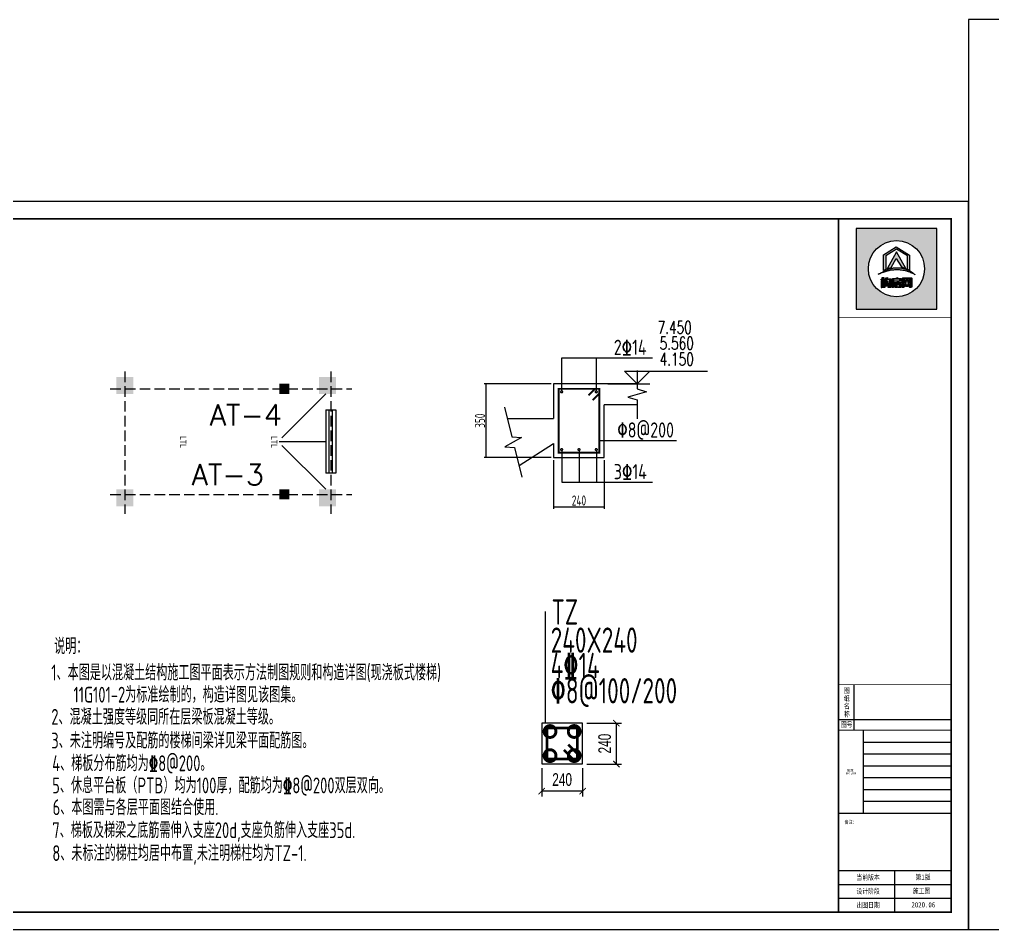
# Model space of a CAD drawing. Header units: millimetres. Extents: x -807114 to 558292, y -468455 to -61603.
# Drawn here: x 498885 to 521948, y -254641 to -233078 of the extents above; entities that cross this region are included whole.
import ezdxf
from ezdxf.enums import TextEntityAlignment as Align

# ---------------------------------------------------------------- set-up
doc = ezdxf.new("R2010")
doc.units = ezdxf.units.MM
doc.header["$LTSCALE"] = 1000
doc.linetypes.add('5', pattern=[60.999999, 47.999999, -6, 1, -6])
doc.linetypes.add('DASH', pattern=[0.35, 0.25, -0.1])
for name, color, linetype in [('0-TEXT-1', 30, 'Continuous'), ('1-剖面钢筋', 30, 'Continuous'), ('2-OTHER', 7, 'Continuous'), ('DIM_ELEV', 3, 'Continuous'), ('DIM_LEAD', 3, 'Continuous'), ('NUM', 7, 'Continuous'), ('PUB_DIM', 3, 'Continuous'), ('PUB_TEXT', 3, 'Continuous'), ('PUB_TITLE', 4, 'Continuous'), ('TEXT', 7, 'Continuous'), ('YHG_柱集中标注', 7, 'Continuous'), ('建-楼梯', 2, 'Continuous'), ('建-窗', 4, 'Continuous'), ('建-轴', 1, 'Continuous')]:
    doc.layers.add(name, color=color, linetype=linetype)
for name, color, linetype, lineweight in [('YHG_内尺寸', 3, 'Continuous', 18), ('YHG_大样轮廓线', 7, 'Continuous', 25), ('YHG_点钢筋', 3, 'Continuous', 18), ('YHG_钢筋', 190, 'Continuous', 50)]:
    doc.layers.add(name, color=color, linetype=linetype, lineweight=lineweight)
doc.styles.add('_TCH_DIM', font='SIMPLEX', dxfattribs={"bigfont": 'GBCBIG'})
doc.styles.add('_宋体', font='', dxfattribs={"width": 0.8})
doc.styles.add('DIM_FONT', font='tssdeng.shx', dxfattribs={"width": 0.7, "bigfont": 'tssdchn.shx'})
doc.styles.add('HCJG_Norm', font='txt.shx', dxfattribs={"bigfont": 'hztxt.shx'})
doc.styles.add('TSSD_Rein', font='Tssdeng.shx', dxfattribs={"width": 0.7, "bigfont": 'hztxt.shx'})
doc.styles.add('YH_TEXT', font='@yh2.shx', dxfattribs={"width": 0.7, "bigfont": '@yh1.shx'})
doc.styles.add('ZDBOX', font='simsun.ttc', dxfattribs={"width": 0.7})
doc.styles.add('宋体', font='simsun.ttc', dxfattribs={"width": 0.8})
doc.styles.get('_宋体').set_extended_font_data('SimSun')
doc.dimstyles.new('DIMN20', dxfattribs={"dimscale": 0.2, "dimtxt": 300, "dimasz": 100, "dimexe": 250, "dimexo": 300, "dimgap": 150, "dimtad": 1, "dimdec": 0, "dimzin": 0, "dimdsep": 46, "dimtxsty": 'DIM_FONT', "dimblk": 'ARCHTICK', "dimcen": 0.09, "dimclrt": 7, "dimazin": 2, "dimtfac": 1, "dimtdec": 0, "dimtix": 1, "dimtmove": 2, "dimatfit": 3, "dimfxl": 1, "dimtolj": 1, "dimtzin": 0, "dimarcsym": 0})
doc.dimstyles.new('YH_D_25', dxfattribs={"dimscale": 100, "dimtxt": 3, "dimasz": 1.5, "dimexe": 1.25, "dimexo": 1, "dimgap": 1.25, "dimtad": 1, "dimdec": 0, "dimlfac": 0.25, "dimzin": 0, "dimdsep": 46, "dimtxsty": 'YH_TEXT', "dimblk1": 'ARCHTICK', "dimblk2": 'ARCHTICK', "dimsah": 1, "dimcen": 0.09, "dimclrt": 7, "dimadec": 0, "dimazin": 0, "dimtfac": 1, "dimtdec": 0, "dimtix": 1, "dimtmove": 2, "dimatfit": 3, "dimldrblk": 'ARCHTICK', "dimfxl": 1, "dimtolj": 1, "dimtzin": 0, "dimarcsym": 0})

# ---------------------------------------------------------------- blocks, each defined once
blk = doc.blocks.new('sadasfafa')
h = blk.add_hatch(color=252)
h.dxf.hatch_style = 1
h.paths.add_polyline_path([(1853311, -2488040), (1853311, -2490368), (1855639, -2490368), (1855639, -2488040)])
h.paths.add_polyline_path([(1855286, -2489204, 1), (1853664, -2489204, 1)], flags=16)
edge = h.paths.add_edge_path(flags=0)
edge.add_spline(control_points=[(1853945, -2489376), (1853935, -2489385), (1854022, -2489327), (1854064, -2489324), (1854178, -2489280), (1854273, -2489257), (1854375, -2489242), (1854470, -2489236), (1854555, -2489239), (1854630, -2489250), (1854700, -2489259), (1854781, -2489280), (1854854, -2489303), (1854917, -2489335), (1854967, -2489354), (1854993, -2489368), (1855014, -2489382), (1854982, -2489354), (1854965, -2489332), (1854910, -2489297), (1854854, -2489260), (1854784, -2489234), (1854713, -2489206), (1854640, -2489189), (1854569, -2489179), (1854497, -2489176), (1854414, -2489178), (1854321, -2489198), (1854229, -2489222), (1854147, -2489257), (1854080, -2489292), (1854021, -2489325), (1853977, -2489352), (1853953, -2489369), (1853945, -2489376)], knot_values=[0, 0, 0, 0, 114.670179, 423.637006, 763.89867, 1083.683754, 1343.405239, 1688.07646, 1952.326814, 2113.699055, 2375.693807, 2595.188681, 2872.839541, 3068.155951, 3238.592156, 3348.056762, 3361.095167, 3431.805845, 3527.265261, 3733.200323, 3952.805082, 4160.23278, 4398.128766, 4650.488133, 4837.16968, 5050.428326, 5308.684497, 5588.159898, 5913.430939, 6163.12325, 6398.139207, 6601.625078, 6772.549769, 6871.149972, 6871.149972, 6871.149972, 6871.149972], degree=3, periodic=1)
h.paths.add_polyline_path([(1854530, -2489580), (1854534, -2489580), (1854534, -2489603), (1854618, -2489603), (1854618, -2489621), (1854481, -2489621), (1854481, -2489650), (1854589, -2489650), (1854599, -2489656), (1854606, -2489666), (1854606, -2489733), (1854600, -2489742), (1854590, -2489750), (1854506, -2489750), (1854514, -2489740), (1854518, -2489731), (1854552, -2489731), (1854558, -2489728), (1854560, -2489721), (1854560, -2489675), (1854558, -2489670), (1854553, -2489667), (1854481, -2489667), (1854481, -2489750), (1854436, -2489750), (1854436, -2489626), (1854433, -2489621), (1854406, -2489621), (1854406, -2489603), (1854488, -2489603), (1854488, -2489590)], flags=0)
h.paths.add_polyline_path([(1854486, -2489468), (1854506, -2489461), (1854506, -2489485), (1854510, -2489489), (1854601, -2489489), (1854609, -2489494), (1854615, -2489502), (1854615, -2489556), (1854607, -2489564), (1854599, -2489569), (1854401, -2489569), (1854394, -2489573), (1854394, -2489750), (1854349, -2489750), (1854349, -2489504), (1854355, -2489495), (1854367, -2489489), (1854462, -2489489), (1854462, -2489474)], flags=0)
h.paths.add_polyline_path([(1854394, -2489554), (1854394, -2489512), (1854404, -2489506), (1854562, -2489506), (1854570, -2489513), (1854570, -2489554)], flags=0)
h.paths.add_polyline_path([(1854214, -2489569), (1854203, -2489632), (1854193, -2489683), (1854194, -2489689), (1854218, -2489689), (1854220, -2489683), (1854214, -2489633), (1854254, -2489614), (1854263, -2489686), (1854263, -2489700), (1854255, -2489709), (1854159, -2489709), (1854150, -2489702), (1854148, -2489692), (1854173, -2489569)], flags=0)
h.paths.add_polyline_path([(1854187, -2489466), (1854213, -2489458), (1854207, -2489496), (1854296, -2489496), (1854305, -2489498), (1854312, -2489505), (1854314, -2489513), (1854314, -2489733), (1854310, -2489741), (1854301, -2489750), (1854231, -2489750), (1854238, -2489741), (1854243, -2489730), (1854261, -2489730), (1854268, -2489727), (1854270, -2489720), (1854270, -2489531), (1854270, -2489526), (1854267, -2489521), (1854260, -2489516), (1854202, -2489516), (1854201, -2489534), (1854196, -2489558), (1854150, -2489558), (1854159, -2489535), (1854165, -2489504), (1854167, -2489471)], flags=0)
h.paths.add_polyline_path([(1854140, -2489544), (1854140, -2489750), (1854114, -2489750), (1854114, -2489544)], flags=0)
h.paths.add_polyline_path([(1854056, -2489544), (1854053, -2489750), (1854031, -2489750), (1854031, -2489544)], flags=0)
h.paths.add_polyline_path([(1854107, -2489459), (1854107, -2489508), (1854139, -2489508), (1854139, -2489527), (1854107, -2489527), (1854107, -2489750), (1854062, -2489750), (1854062, -2489527), (1854029, -2489527), (1854029, -2489508), (1854062, -2489508), (1854062, -2489459)], flags=0)
h.paths.add_polyline_path([(1854209, -2489211), (1854471, -2488714), (1854743, -2489200), (1854618, -2489155), (1854470, -2488913), (1854318, -2489172)], flags=0)
h.paths.add_polyline_path([(1854102, -2488808), (1854470, -2488575), (1854848, -2488810), (1854848, -2489247), (1854790, -2489223), (1854790, -2488832), (1854471, -2488643), (1854168, -2488829), (1854168, -2489231), (1854102, -2489257)], flags=0)
h.paths.add_polyline_path([(1854685, -2489750), (1854641, -2489750), (1854641, -2489488), (1854641, -2489484), (1854646, -2489475), (1854656, -2489467), (1854898, -2489467), (1854907, -2489471), (1854916, -2489478), (1854916, -2489731), (1854908, -2489743), (1854902, -2489750), (1854847, -2489750), (1854858, -2489732), (1854866, -2489731), (1854869, -2489724), (1854869, -2489718), (1854867, -2489718), (1854836, -2489718), (1854826, -2489684), (1854814, -2489718), (1854746, -2489718), (1854736, -2489684), (1854722, -2489718), (1854689, -2489718), (1854689, -2489709), (1854691, -2489709), (1854720, -2489621), (1854685, -2489512)], flags=0)
h.paths.add_polyline_path([(1854779, -2489518), (1854809, -2489621), (1854781, -2489709), (1854777, -2489709), (1854750, -2489621), (1854775, -2489518)], flags=0)
h = blk.add_hatch(color=7)
h.dxf.hatch_style = 1
h.paths.add_polyline_path([(1854102, -2489257), (1854168, -2489231), (1854168, -2488829), (1854471, -2488643), (1854790, -2488832), (1854790, -2489223), (1854848, -2489247), (1854848, -2488810), (1854470, -2488575), (1854102, -2488808)])
h = blk.add_hatch(color=7)
h.dxf.hatch_style = 1
h.paths.add_polyline_path([(1854318, -2489172), (1854470, -2488913), (1854618, -2489155), (1854743, -2489200), (1854471, -2488714), (1854209, -2489211)])
h = blk.add_hatch(color=7)
h.dxf.hatch_style = 1
edge = h.paths.add_edge_path()
edge.add_spline(control_points=[(1853945, -2489376), (1853953, -2489369), (1853977, -2489352), (1854021, -2489325), (1854080, -2489292), (1854147, -2489257), (1854229, -2489222), (1854321, -2489198), (1854414, -2489178), (1854497, -2489176), (1854569, -2489179), (1854640, -2489189), (1854713, -2489206), (1854784, -2489234), (1854854, -2489260), (1854910, -2489297), (1854965, -2489332), (1854982, -2489354), (1855014, -2489382), (1854993, -2489368), (1854967, -2489354), (1854917, -2489335), (1854854, -2489303), (1854781, -2489280), (1854700, -2489259), (1854630, -2489250), (1854555, -2489239), (1854470, -2489236), (1854375, -2489242), (1854273, -2489257), (1854178, -2489280), (1854064, -2489324), (1854022, -2489327), (1853935, -2489385), (1853945, -2489376)], knot_values=[0, 0, 0, 0, 98.600203, 269.524894, 473.010766, 708.026723, 957.719033, 1282.990074, 1562.465475, 1820.721647, 2033.980292, 2220.661839, 2473.021206, 2710.917192, 2918.34489, 3137.949649, 3343.884711, 3439.344127, 3510.054805, 3523.09321, 3632.557816, 3802.994021, 3998.310431, 4275.961291, 4495.456165, 4757.450917, 4918.823158, 5183.073513, 5527.744733, 5787.466218, 6107.251302, 6447.512966, 6756.479793, 6871.149972, 6871.149972, 6871.149972, 6871.149972], degree=3, periodic=1)
h = blk.add_hatch(color=7)
h.dxf.hatch_style = 1
h.paths.add_polyline_path([(1854062, -2489459), (1854062, -2489508), (1854029, -2489508), (1854029, -2489527), (1854062, -2489527), (1854062, -2489750), (1854107, -2489750), (1854107, -2489527), (1854139, -2489527), (1854139, -2489508), (1854107, -2489508), (1854107, -2489459)])
h = blk.add_hatch(color=7)
h.dxf.hatch_style = 1
h.paths.add_polyline_path([(1854031, -2489544), (1854031, -2489750), (1854053, -2489750), (1854056, -2489544)])
h = blk.add_hatch(color=7)
h.dxf.hatch_style = 1
h.paths.add_polyline_path([(1854114, -2489544), (1854114, -2489750), (1854140, -2489750), (1854140, -2489544)])
h = blk.add_hatch(color=7)
h.dxf.hatch_style = 1
h.paths.add_polyline_path([(1854173, -2489569), (1854148, -2489692), (1854150, -2489702), (1854159, -2489709), (1854255, -2489709), (1854263, -2489700), (1854263, -2489686), (1854254, -2489614), (1854214, -2489633), (1854220, -2489683), (1854218, -2489689), (1854194, -2489689), (1854193, -2489683), (1854203, -2489632), (1854214, -2489569)])
h = blk.add_hatch(color=7)
h.dxf.hatch_style = 1
h.paths.add_polyline_path([(1854167, -2489471), (1854165, -2489504), (1854159, -2489535), (1854150, -2489558), (1854196, -2489558), (1854201, -2489534), (1854202, -2489516), (1854260, -2489516), (1854267, -2489521), (1854270, -2489526), (1854270, -2489531), (1854270, -2489720), (1854268, -2489727), (1854261, -2489730), (1854243, -2489730), (1854238, -2489741), (1854231, -2489750), (1854301, -2489750), (1854310, -2489741), (1854314, -2489733), (1854314, -2489513), (1854312, -2489505), (1854305, -2489498), (1854296, -2489496), (1854207, -2489496), (1854213, -2489458), (1854187, -2489466)])
h = blk.add_hatch(color=7)
h.dxf.hatch_style = 1
h.paths.add_polyline_path([(1854462, -2489474), (1854462, -2489489), (1854367, -2489489), (1854355, -2489495), (1854349, -2489504), (1854349, -2489750), (1854394, -2489750), (1854394, -2489573), (1854401, -2489569), (1854599, -2489569), (1854607, -2489564), (1854615, -2489556), (1854615, -2489502), (1854609, -2489494), (1854601, -2489489), (1854510, -2489489), (1854506, -2489485), (1854506, -2489461), (1854486, -2489468)])
h.paths.add_polyline_path([(1854394, -2489554), (1854394, -2489512), (1854404, -2489506), (1854562, -2489506), (1854570, -2489513), (1854570, -2489554)], flags=16)
h = blk.add_hatch(color=7)
h.dxf.hatch_style = 1
h.paths.add_polyline_path([(1854488, -2489590), (1854488, -2489603), (1854406, -2489603), (1854406, -2489621), (1854433, -2489621), (1854436, -2489626), (1854436, -2489750), (1854481, -2489750), (1854481, -2489667), (1854553, -2489667), (1854558, -2489670), (1854560, -2489675), (1854560, -2489721), (1854558, -2489728), (1854552, -2489731), (1854518, -2489731), (1854514, -2489740), (1854506, -2489750), (1854590, -2489750), (1854600, -2489742), (1854606, -2489733), (1854606, -2489666), (1854599, -2489656), (1854589, -2489650), (1854481, -2489650), (1854481, -2489621), (1854618, -2489621), (1854618, -2489603), (1854534, -2489603), (1854534, -2489580), (1854530, -2489580)])
h = blk.add_hatch(color=7)
h.dxf.hatch_style = 1
h.paths.add_polyline_path([(1854685, -2489512), (1854685, -2489493), (1854693, -2489483), (1854862, -2489483), (1854869, -2489491), (1854869, -2489724), (1854866, -2489731), (1854858, -2489732), (1854847, -2489750), (1854902, -2489750), (1854908, -2489743), (1854916, -2489731), (1854916, -2489478), (1854907, -2489471), (1854898, -2489467), (1854656, -2489467), (1854646, -2489475), (1854641, -2489484), (1854641, -2489488), (1854641, -2489750), (1854685, -2489750)])
h = blk.add_hatch(color=7)
h.dxf.hatch_style = 1
h.paths.add_polyline_path([(1854866, -2489709), (1854840, -2489621), (1854866, -2489512), (1854836, -2489512), (1854824, -2489558), (1854808, -2489512), (1854745, -2489512), (1854734, -2489557), (1854719, -2489512), (1854689, -2489512), (1854720, -2489621), (1854691, -2489709), (1854689, -2489709), (1854689, -2489710), (1854689, -2489718), (1854722, -2489718), (1854736, -2489684), (1854746, -2489718), (1854814, -2489718), (1854826, -2489684), (1854836, -2489718), (1854867, -2489718), (1854867, -2489709)])
h.paths.add_polyline_path([(1854779, -2489518), (1854809, -2489621), (1854781, -2489709), (1854777, -2489709), (1854750, -2489621), (1854775, -2489518)], flags=16)
for points in [[(1855639, -2488040), (1853311, -2488040), (1853311, -2490368), (1855639, -2490368)], [(1854102, -2489257), (1854102, -2488808), (1854470, -2488575), (1854848, -2488810), (1854848, -2489247), (1854790, -2489223), (1854790, -2488832), (1854471, -2488643), (1854168, -2488829), (1854168, -2489231)], [(1854209, -2489211), (1854318, -2489172), (1854470, -2488913), (1854618, -2489155), (1854743, -2489200), (1854471, -2488714)], [(1854062, -2489459), (1854107, -2489459), (1854107, -2489508), (1854139, -2489508), (1854139, -2489527), (1854107, -2489527), (1854107, -2489750), (1854062, -2489750), (1854062, -2489527), (1854029, -2489527), (1854029, -2489508), (1854062, -2489508)], [(1854056, -2489544), (1854031, -2489544), (1854031, -2489750), (1854053, -2489750)], [(1854114, -2489544), (1854140, -2489544), (1854140, -2489750), (1854114, -2489750)], [(1854462, -2489474), (1854486, -2489468), (1854506, -2489461), (1854506, -2489485), (1854510, -2489489), (1854601, -2489489), (1854609, -2489494), (1854615, -2489502), (1854615, -2489556), (1854607, -2489564), (1854599, -2489569), (1854401, -2489569), (1854394, -2489573), (1854394, -2489750), (1854349, -2489750), (1854349, -2489504), (1854355, -2489495), (1854367, -2489489), (1854462, -2489489)], [(1854394, -2489554), (1854570, -2489554), (1854570, -2489513), (1854562, -2489506), (1854404, -2489506), (1854394, -2489512)], [(1854488, -2489590), (1854530, -2489580), (1854534, -2489580), (1854534, -2489603), (1854618, -2489603), (1854618, -2489621), (1854481, -2489621), (1854481, -2489650), (1854589, -2489650), (1854599, -2489656), (1854606, -2489666), (1854606, -2489733), (1854600, -2489742), (1854590, -2489750), (1854506, -2489750), (1854514, -2489740), (1854518, -2489731), (1854552, -2489731), (1854558, -2489728), (1854560, -2489721), (1854560, -2489675), (1854558, -2489670), (1854553, -2489667), (1854481, -2489667), (1854481, -2489750), (1854436, -2489750), (1854436, -2489626), (1854433, -2489621), (1854406, -2489621), (1854406, -2489603), (1854488, -2489603)], [(1854641, -2489750), (1854641, -2489488), (1854641, -2489484), (1854646, -2489475), (1854656, -2489467), (1854898, -2489467), (1854907, -2489471), (1854916, -2489478), (1854916, -2489731), (1854908, -2489743), (1854902, -2489750), (1854847, -2489750), (1854858, -2489732), (1854866, -2489731), (1854869, -2489724), (1854869, -2489491), (1854862, -2489483), (1854693, -2489483), (1854685, -2489493), (1854685, -2489750)], [(1854775, -2489518), (1854779, -2489518), (1854809, -2489621), (1854781, -2489709), (1854777, -2489709), (1854750, -2489621)]]:
    blk.add_lwpolyline(points, close=True)
for points in [[(1854173, -2489569), (1854214, -2489569), (1854203, -2489632), (1854193, -2489683), (1854194, -2489689), (1854218, -2489689), (1854220, -2489683), (1854214, -2489633), (1854254, -2489614), (1854263, -2489686), (1854263, -2489700), (1854255, -2489709), (1854159, -2489709), (1854150, -2489702), (1854148, -2489692), (1854173, -2489569)], [(1854167, -2489471), (1854187, -2489466), (1854213, -2489458), (1854207, -2489496), (1854296, -2489496), (1854305, -2489498), (1854312, -2489505), (1854314, -2489513), (1854314, -2489733), (1854310, -2489741), (1854301, -2489750), (1854231, -2489750), (1854238, -2489741), (1854243, -2489730), (1854261, -2489730), (1854268, -2489727), (1854270, -2489720), (1854270, -2489531), (1854270, -2489526), (1854267, -2489521), (1854260, -2489516), (1854202, -2489516), (1854201, -2489534), (1854196, -2489558), (1854150, -2489558), (1854150, -2489558), (1854159, -2489535), (1854165, -2489504), (1854167, -2489471)], [(1854866, -2489709), (1854866, -2489709), (1854867, -2489709), (1854867, -2489718), (1854836, -2489718), (1854826, -2489684), (1854814, -2489718), (1854746, -2489718), (1854736, -2489684), (1854722, -2489718), (1854689, -2489718), (1854689, -2489710), (1854689, -2489709), (1854691, -2489709), (1854720, -2489621), (1854689, -2489512)]]:
    blk.add_lwpolyline(points)
at = {"color": 7}
blk.add_lwpolyline([(1854689, -2489512), (1854719, -2489512), (1854734, -2489557), (1854745, -2489512), (1854808, -2489512), (1854824, -2489558), (1854836, -2489512), (1854866, -2489512), (1854840, -2489621), (1854866, -2489709)], dxfattribs=at)
blk.add_circle((1854475, -2489204), 811)
at = {"start_tangent": (-0.74079, -0.671736), "end_tangent": (-0.74079, -0.671736)}
blk.add_spline([(1853945, -2489376), (1853977, -2489357), (1854071, -2489318), (1854178, -2489282), (1854280, -2489257), (1854365, -2489245), (1854479, -2489238), (1854566, -2489241), (1854619, -2489248), (1854704, -2489261), (1854775, -2489279), (1854861, -2489308), (1854920, -2489335), (1854972, -2489357), (1855003, -2489375), (1855007, -2489377), (1854990, -2489361), (1854968, -2489339), (1854913, -2489299), (1854851, -2489261), (1854787, -2489235), (1854714, -2489208), (1854633, -2489189), (1854572, -2489180), (1854501, -2489177), (1854416, -2489181), (1854326, -2489198), (1854222, -2489227), (1854146, -2489259), (1854077, -2489294), (1854019, -2489327), (1853971, -2489357), (1853945, -2489376)], degree=3, dxfattribs=at)
blk = doc.blocks.new('_ArchTick')
at = {"color": 0, "linetype": 'ByBlock', "const_width": 0.15}
blk.add_lwpolyline([(-0.5, -0.5), (0.5, 0.5)], dxfattribs=at)
blk = doc.blocks.new('*D10418')
at = {"layer": 'Defpoints', "color": 0}
for p in [(509949, -241710), (511546, -241710), (511546, -243460)]:
    blk.add_point(p, dxfattribs=at)
at = {"layer": 'PUB_DIM', "color": 0, "linetype": '5', "lineweight": -2}
blk.add_line((511486, -241710), (509899, -241710), dxfattribs=at)
at = {"layer": 'PUB_DIM', "color": 0, "lineweight": -2}
for p, q in [((509949, -243460), (509949, -241710)), ((511486, -243460), (509899, -243460))]:
    blk.add_line(p, q, dxfattribs=at)
at = {"layer": 'PUB_DIM', "color": 0, "linetype": 'ByBlock', "lineweight": -2, "xscale": 20, "yscale": 20, "zscale": 20}
for p, rotation in [((509949, -241710), 90), ((509949, -243460), 270)]:
    blk.add_blockref('_ArchTick', p, dxfattribs=dict(at, rotation=rotation))
at = {"layer": 'PUB_DIM', "color": 7, "insert": (509799, -242585), "char_height": 240, "attachment_point": 5, "rotation": 90, "style": 'DIM_FONT'}
blk.add_mtext('\\A1;\\A1;350', dxfattribs=at)
blk = doc.blocks.new('*D10419')
at = {"layer": 'Defpoints', "color": 0}
for p in [(511546, -243460), (512746, -243460), (512746, -244626)]:
    blk.add_point(p, dxfattribs=at)
at = {"layer": 'PUB_DIM', "color": 0, "lineweight": -2}
for p, q in [((511546, -243520), (511546, -244676)), ((511546, -244626), (512746, -244626))]:
    blk.add_line(p, q, dxfattribs=at)
at = {"layer": 'PUB_DIM', "color": 0, "linetype": '5', "lineweight": -2}
blk.add_line((512746, -243520), (512746, -244676), dxfattribs=at)
at = {"layer": 'PUB_DIM', "color": 0, "linetype": 'ByBlock', "lineweight": -2, "xscale": 20, "yscale": 20, "zscale": 20, "rotation": 180}
blk.add_blockref('_ArchTick', (511546, -244626), dxfattribs=at)
at = {"layer": 'PUB_DIM', "color": 0, "linetype": 'ByBlock', "lineweight": -2, "xscale": 20, "yscale": 20, "zscale": 20}
blk.add_blockref('_ArchTick', (512746, -244626), dxfattribs=at)
at = {"layer": 'PUB_DIM', "color": 7, "insert": (512146, -244476), "char_height": 240, "attachment_point": 5, "style": 'DIM_FONT'}
blk.add_mtext('\\A1;\\A1;240', dxfattribs=at)
blk = doc.blocks.new('*D10420')
at = {"layer": 'Defpoints', "color": 0}
for p in [(511263, -250719), (512232, -250719), (511263, -251364)]:
    blk.add_point(p, dxfattribs=at)
at = {"layer": 'YHG_内尺寸', "color": 0, "lineweight": -2}
for p, q in [((511263, -250819), (511263, -251489)), ((512232, -250819), (512232, -251489)), ((512232, -251364), (511263, -251364))]:
    blk.add_line(p, q, dxfattribs=at)
at = {"layer": 'YHG_内尺寸', "color": 0, "linetype": 'ByBlock', "lineweight": -2, "xscale": 150, "yscale": 150, "zscale": 150, "rotation": 180}
blk.add_blockref('_ArchTick', (511263, -251364), dxfattribs=at)
at = {"layer": 'YHG_内尺寸', "color": 0, "linetype": 'ByBlock', "lineweight": -2, "xscale": 150, "yscale": 150, "zscale": 150}
blk.add_blockref('_ArchTick', (512232, -251364), dxfattribs=at)
at = {"layer": 'YHG_内尺寸', "color": 7, "insert": (511747, -251089), "char_height": 300, "attachment_point": 5, "style": 'YH_TEXT'}
blk.add_mtext('\\A1;\\A1;240', dxfattribs=at)
blk = doc.blocks.new('*D10421')
at = {"layer": 'Defpoints', "color": 0}
for p in [(512232, -249751), (513032, -249751), (512232, -250719)]:
    blk.add_point(p, dxfattribs=at)
at = {"layer": 'YHG_内尺寸', "color": 0, "lineweight": -2}
for p, q in [((512332, -249751), (513157, -249751)), ((513032, -250719), (513032, -249751)), ((512332, -250719), (513157, -250719))]:
    blk.add_line(p, q, dxfattribs=at)
at = {"layer": 'YHG_内尺寸', "color": 0, "linetype": 'ByBlock', "lineweight": -2, "xscale": 150, "yscale": 150, "zscale": 150}
for p, rotation in [((513032, -249751), 90), ((513032, -250719), 270)]:
    blk.add_blockref('_ArchTick', p, dxfattribs=dict(at, rotation=rotation))
at = {"layer": 'YHG_内尺寸', "color": 7, "insert": (512757, -250235), "char_height": 300, "attachment_point": 5, "rotation": 90, "style": 'YH_TEXT'}
blk.add_mtext('\\A1;\\A1;240', dxfattribs=at)
blk = doc.blocks.new('WINDOW2DLIB$DYNSTYLE$00000005')
at = {"color": 0}
for points in [[(-0.5, 0.5), (-0.5, -0.5)], [(-0.5, 0.5), (0.5, 0.5)], [(0.5, -0.5), (0.5, 0.5)], [(0.5, 0.167), (-0.5, 0.167)], [(0.5, -0.167), (-0.5, -0.167)], [(-0.5, -0.5), (0.5, -0.5)]]:
    blk.add_lwpolyline(points, dxfattribs=at)

msp = doc.modelspace()

# ---------------------------------------------------------------- hatches: boundary and pattern name
h = msp.add_hatch(color=251)
h.dxf.hatch_style = 1
h.paths.add_polyline_path([(501184, -241550.7), (501184, -241950.7), (501584, -241950.7), (501584, -241550.7)])
h = msp.add_hatch(color=251)
h.dxf.hatch_style = 1
h.paths.add_polyline_path([(505984, -241550.7), (506384, -241550.7), (506384, -241950.7), (505984, -241950.7)])
h = msp.add_hatch(color=256)
h.dxf.hatch_style = 1
h.paths.add_polyline_path([(505044, -241950.7), (505284, -241950.7), (505284, -241710.7), (505044, -241710.7)])
h = msp.add_hatch(color=251)
h.dxf.hatch_style = 1
h.paths.add_polyline_path([(501184, -244210.7), (501184, -244610.7), (501584, -244610.7), (501584, -244210.7)])
h = msp.add_hatch(color=256)
h.dxf.hatch_style = 1
h.paths.add_polyline_path([(505044, -244450.7), (505284, -244450.7), (505284, -244210.7), (505044, -244210.7)])
h = msp.add_hatch(color=251)
h.dxf.hatch_style = 1
h.paths.add_polyline_path([(505984, -244210.7), (506384, -244210.7), (506384, -244610.7), (505984, -244610.7)])

# ---------------------------------------------------------------- linework, layer by layer
for p, q in [((518668.1, -249917.7), (518668.1, -248839.5)), ((518298.4, -249660.9), (520968.2, -249660.9))]:
    msp.add_line(p, q)
at = {"const_width": 20.5}
for points in [[(518298.4, -240134.3), (520968.2, -240134.3)], [(518298.4, -248839.5), (520968.2, -248839.5)], [(518298.4, -249917.7), (520968.2, -249917.7)], [(518298.4, -251880.1), (520968.2, -251880.1)]]:
    msp.add_lwpolyline(points, dxfattribs=at)
at = {"layer": '1-剖面钢筋', "const_width": 45}
msp.add_lwpolyline([(511666.3, -241830.3), (511666.3, -243340.3), (512626.3, -243340.3), (512626.3, -241830.3)], close=True, dxfattribs=at)
for points in [[(511751.9, -241901.7, -1), (511719.9, -241901.7, -1)], [(512540.7, -241901.7, 1), (512572.7, -241901.7, 1)], [(511751.9, -243268.8, 1), (511719.9, -243268.8, 1)], [(512163.1, -243268.8, 1), (512131.1, -243268.8, 1)], [(512540.7, -243268.8, -1), (512572.7, -243268.8, -1)]]:
    msp.add_lwpolyline(points, format="xyb", close=True, dxfattribs=at)
for points in [[(512371.8, -241985.4), (512533, -241824.1)], [(512471.1, -242098.1), (512632.3, -241936.9)]]:
    msp.add_lwpolyline(points, dxfattribs=at)
at = {"layer": '2-OTHER'}
for p, q in [((513528, -241710.3), (511546.3, -241710.3)), ((511546.3, -241710.3), (511546.3, -242535.3)), ((513528, -242210.3), (512746.3, -242210.3)), ((512746.3, -243460.3), (512746.3, -242210.3)), ((510450.8, -242535.3), (511546.3, -242535.3)), ((510727.3, -243647.2), (511546.3, -243127.5)), ((511546.3, -243127.5), (511546.3, -243460.3)), ((511546.3, -243460.3), (512746.3, -243460.3))]:
    msp.add_line(p, q, dxfattribs=at)
at = {"layer": 'DIM_ELEV'}
for p, q in [((513528, -241710.3, 0), (513228, -241410.3, 0)), ((513228, -241410.3, 0), (515192.9, -241410.3, 0)), ((513528, -241710.3, 0), (513828, -241410.3, 0)), ((512828, -241710.3, 0), (513828, -241710.3, 0))]:
    msp.add_line(p, q, dxfattribs=at)
at = {"layer": 'DIM_LEAD'}
for p, q in [((512558, -241885.8), (512558, -241094.1)), ((513528, -241397.6), (513528, -241833.3)), ((513748, -241903.3), (513308, -242023.3)), ((513528, -241833.3), (513748, -241903.3)), ((513308, -242023.3), (513528, -242093.3)), ((513528, -242093.3), (513528, -242540.2)), ((510383.2, -242263.5), (510557.7, -242965.1)), ((510788.1, -242979.9), (510390, -243202.6)), ((510557.7, -242965.1), (510788.1, -242979.9)), ((512626.3, -243051.8), (514458.1, -243051.8)), ((510390, -243202.6), (510620.4, -243217.4)), ((510620.4, -243217.4), (510794.9, -243918.9)), ((512150.2, -243284.5), (512150.2, -244039.4)), ((512558, -243284.8), (512558, -244039.4))]:
    msp.add_line(p, q, dxfattribs=at)
for points in [[(511738.9, -241886), (511738.9, -241094.1), (513885.4, -241094.1)], [(511738.9, -243284.5), (511738.9, -244039.4), (513885.4, -244039.4)]]:
    msp.add_lwpolyline(points, dxfattribs=at)
at = {"layer": 'PUB_TITLE'}
for p, q in [((518298.4, -253244.6), (520968.2, -253244.6)), ((519633.3, -254230.4), (519633.3, -253244.6)), ((518298.4, -253573.2), (520968.2, -253573.2)), ((518298.4, -253901.8), (520968.2, -253901.8))]:
    msp.add_line(p, q, dxfattribs=at)
for points in [[(521378.9, -254641.1), (551876, -254641.1), (551876, -233077.5), (521378.9, -233077.5)], [(496981.2, -254641.1), (521378.9, -254641.1), (521378.9, -237390.2), (496981.2, -237390.2)], [(497881.3, -254230.4), (520968.2, -254230.4), (520968.2, -237801), (497881.3, -237801)]]:
    msp.add_lwpolyline(points, close=True, dxfattribs=at)
at = {"layer": 'PUB_TITLE', "const_width": 41.1}
msp.add_lwpolyline([(497881.3, -254230.4), (520968.2, -254230.4), (520968.2, -237801), (497881.3, -237801)], close=True, dxfattribs=at)
msp.add_lwpolyline([(518298.4, -254230.4), (518298.4, -237801)], dxfattribs=at)
at = {"layer": 'PUB_TITLE'}
msp.add_lwpolyline([(518298.4, -251880.1), (520968.2, -251880.1)], dxfattribs=at)
for points in [[(518879.3, -249917.7), (518879.3, -249917.7), (518879.3, -251867.8), (518879.3, -251867.8)], [(518879.3, -250198), (518879.3, -250198), (520435.2, -250198), (520968.2, -250198)], [(518879.3, -250478.4), (518879.3, -250478.4), (520435.2, -250478.4), (520968.2, -250478.4)], [(518879.3, -250758.7), (518879.3, -250758.7), (520435.2, -250758.7), (520968.2, -250758.7)], [(518879.3, -251039.1), (518879.3, -251039.1), (520435.2, -251039.1), (520968.2, -251039.1)], [(518879.3, -251319.4), (518879.3, -251319.4), (520435.2, -251319.4), (520968.2, -251319.4)], [(518879.3, -251599.8), (518879.3, -251599.8), (520435.2, -251599.8), (520968.2, -251599.8)]]:
    msp.add_open_spline(points, degree=3, dxfattribs=at)
at = {"layer": 'YHG_大样轮廓线'}
msp.add_3dface([(511262.8, -250718.6), (512231.7, -250718.6), (512231.7, -249751), (511262.8, -249751)], dxfattribs=at)
at = {"layer": 'YHG_柱集中标注', "color": 0}
msp.add_line((511353.3, -249751), (511353.3, -247103.4), dxfattribs=at)
at = {"layer": 'YHG_点钢筋', "const_width": 280}
for points in [[(511495.8, -249949, 1), (511425.8, -249949, 1), (511495.8, -249949, 1)], [(512068.7, -249949, 1), (511998.7, -249949, 1), (512068.7, -249949, 1)], [(511495.8, -250520.6, 1), (511425.8, -250520.6, 1), (511495.8, -250520.6, 1)], [(512068.7, -250520.6, 1), (511998.7, -250520.6, 1), (512068.7, -250520.6, 1)]]:
    msp.add_lwpolyline(points, format="xyb", dxfattribs=at)
at = {"layer": 'YHG_钢筋'}
msp.add_lwpolyline([(511789.6, -250386.5), (511991.7, -250598.6), (512111.7, -250598.6), (512111.7, -250478.6), (512111.7, -250598.6), (512111.7, -249871), (511382.8, -249871), (511382.8, -250598.6), (511991.7, -250598.6), (512111.7, -250598.6), (512111.7, -250478.6), (511899.6, -250266.5)], dxfattribs=at)
at = {"layer": '建-楼梯'}
for p, q in [((505104, -242990.7), (506144, -241950.7)), ((505044, -243080.7), (506144, -243080.7)), ((505104, -243170.7), (506144, -244210.7))]:
    msp.add_line(p, q, dxfattribs=at)
at = {"layer": '建-轴', "linetype": 'DASH'}
for p, q in [((501384, -241418.1), (501384, -244788)), ((506264, -241418.1), (506264, -244788)), ((501035.4, -241830.7), (506766.8, -241830.7)), ((501035.4, -244330.7), (506766.8, -244330.7))]:
    msp.add_line(p, q, dxfattribs=at)

# ---------------------------------------------------------------- block references
at = {"xscale": 0.8211456000000003, "yscale": 0.8211456000000003, "zscale": 0.8211456000000003}
msp.add_blockref('sadasfafa', (-1003122.4, 1805016.4), dxfattribs=at)
at = {"layer": '建-窗', "xscale": 1500, "yscale": -240, "zscale": 1500, "rotation": 270.0000000000008}
msp.add_blockref('WINDOW2DLIB$DYNSTYLE$00000005', (506264, -243080.7), dxfattribs=at)

# ---------------------------------------------------------------- texts
at = {"style": 'ZDBOX', "width": 0.8}
for s, height, p in [('图', 123.2, (518494.4, -248976.9)), ('纸', 123.2, (518494.4, -249162.8)), ('名', 123.2, (518494.4, -249342.3)), ('称', 123.2, (518494.4, -249531.3)), ('图号', 123.22, (518491.9, -249785.4)), ('备注：', 82.15, (518582.1, -252091.7))]:
    msp.add_text(s, height=height, dxfattribs=at).set_placement(p, align=Align.MIDDLE)
for s, p in [('当前版本', (518722.5, -253465.3)), ('第1版', (520123.1, -253459.6)), ('设计阶段', (518722.5, -253793.9)), ('施工图', (520058.8, -253788.2)), ('出图日期', (518722.5, -254122.4)), ('2020.06', (520026.6, -254116.8))]:
    msp.add_text(s, height=123.22, dxfattribs=at).set_placement(p)
at = {"layer": '0-TEXT-1', "style": 'TSSD_Rein', "width": 0.8}
for s, p in [('2%%13114', (512972.2, -241026.1)), ('%%1308@200', (513054.4, -242984.4)), ('3%%13114', (512972.2, -243972))]:
    msp.add_text(s, height=360, dxfattribs=at).set_placement(p)
at = {"layer": 'NUM', "style": 'HCJG_Norm'}
for s, p in [('AT-4', (503394, -242702.2)), ('AT-3', (502964, -244110.7))]:
    msp.add_text(s, height=500, dxfattribs=at).set_placement(p)
at = {"layer": 'PUB_TEXT', "style": '_TCH_DIM', "width": 0.705882}
for s, p in [('7.450', (514009.6, -240524.8, 0)), ('5.560', (514058.6, -240898.8, 0)), ('4.150', (514058.6, -241276.3, 0))]:
    msp.add_text(s, height=297.5, dxfattribs=at).set_placement(p)
at = {"layer": 'PUB_TEXT', "style": '_宋体', "width": 0.8}
for p in [(502686.6, -242944.4, 0), (504849.1, -242945.3, 0)]:
    msp.add_text('LTL', height=151.9, rotation=270, dxfattribs=at).set_placement(p)
at = {"layer": 'PUB_TEXT', "color": 8, "style": '宋体', "width": 0.7}
msp.add_text('REVISION', height=52.22, dxfattribs=at).set_placement((518474.2, -250981.2), align=Align.BOTTOM_LEFT)
at = {"layer": 'PUB_TEXT', "color": 8, "style": '宋体'}
msp.add_text('修改', height=52.22, dxfattribs=at).set_placement((518502.7, -250895.5))
at = {"layer": 'TEXT', "color": 30, "style": 'TSSD_Rein', "width": 0.7}
for s, p in [('说明：', (499708, -248115.5)), ('1、本图是以混凝土结构施工图平面表示方法制图规则和构造详图(现浇板式楼梯)', (499639.6, -248739)), ('11G101-2为标准绘制的，构造详图见该图集。', (500164.9, -249264)), ('2、混凝土强度等级同所在层梁板混凝土等级。', (499639.6, -249789)), ('3、未注明编号及配筋的楼梯间梁详见梁平面配筋图。', (499639.6, -250351)), ('4、梯板分布筋均为%%1328@200。', (499660.9, -250889.1)), ('5、休息平台板（PTB）均为100厚，配筋均为%%1328@200双层双向。', (499660.9, -251414.1)), ('6、本图需与各层平面图结合使用.', (499671.2, -251931.2)), ('7、梯板及梯梁之底筋需伸入支座20d,支座负筋伸入支座35d.', (499664.3, -252474.9)), ('8、未标注的梯柱均居中布置,未注明梯柱均为TZ-1.', (499664.3, -253018.6))]:
    msp.add_text(s, height=375, dxfattribs=at).set_placement(p)
at = {"layer": 'YHG_柱集中标注', "color": 0, "style": 'TSSD_Rein', "width": 0.7}
for s, p in [('TZ', (511495.7, -247595.4)), ('240X240', (511475.8, -248263.4)), ('4%%13214', (511475.8, -248863.4)), ('%%1308@100/200', (511475.8, -249463.4))]:
    msp.add_text(s, height=600, dxfattribs=at).set_placement(p, align=Align.BOTTOM_LEFT)

# ---------------------------------------------------------------- dimensions: what is measured, and where the dimension line sits
at = {"layer": 'PUB_DIM'}
for p2, distance, text, picture, middle in [((511546.3, -241710.3, 0), 1596.9, '\\A1;350', '*D10418', (509799.4, -242585.3, 0)), ((512746.3, -243460.3, 0), -1165.7, '\\A1;240', '*D10419', (512146.3, -244476, 0))]:
    dim = msp.add_aligned_dim(p1=(511546.3, -243460.3, 0), p2=p2, distance=distance, text=text, dimstyle='DIMN20', override={"dimtxt": 1200, "dimtxsty": 'DIM_FONT'}, dxfattribs=at)
    dim.commit()
    dim.dimension.update_dxf_attribs({"geometry": picture, "text_midpoint": middle})
at = {"layer": 'YHG_内尺寸'}
for base, p2, angle, picture, middle in [((513031.7, -249751), (512231.7, -249751), 90, '*D10421', (512756.7, -250234.8)), ((511262.8, -251363.6), (511262.8, -250718.6), 180, '*D10420', (511747.3, -251088.6))]:
    dim = msp.add_linear_dim(base=base, p1=(512231.7, -250718.6), p2=p2, angle=angle, text='\\A1;240', dimstyle='YH_D_25', override={"dimtxsty": 'YH_TEXT'}, dxfattribs=at)
    dim.commit()
    dim.dimension.update_dxf_attribs({"geometry": picture, "text_midpoint": middle})

doc.saveas('drawing.dxf')
